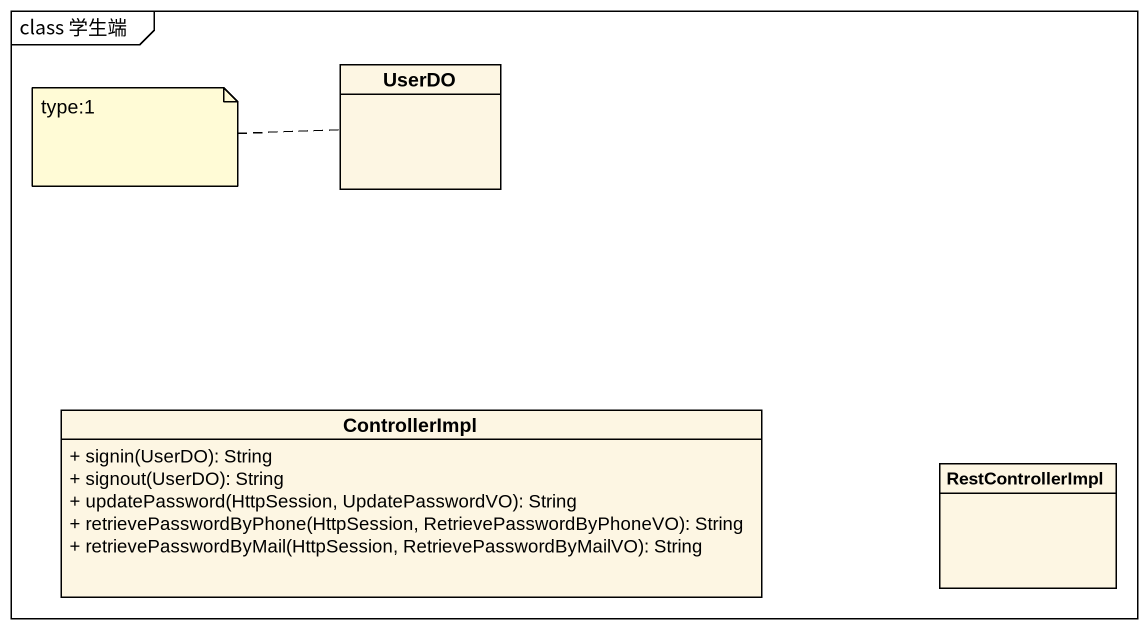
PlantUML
@startuml
mainframe class 学生端
hide circle
hide empty members
skinparam classAttributeIconSize 0
class UserDO
class ControllerImpl {
  + signin(UserDO): String
  + signout(UserDO): String
  + updatePassword(HttpSession, UpdatePasswordVO): String
  + retrievePasswordByPhone(HttpSession, RetrievePasswordByPhoneVO): String
  + retrievePasswordByMail(HttpSession, RetrievePasswordByMailVO): String
}
class RestControllerImpl
note left of UserDO : type:1
@enduml
